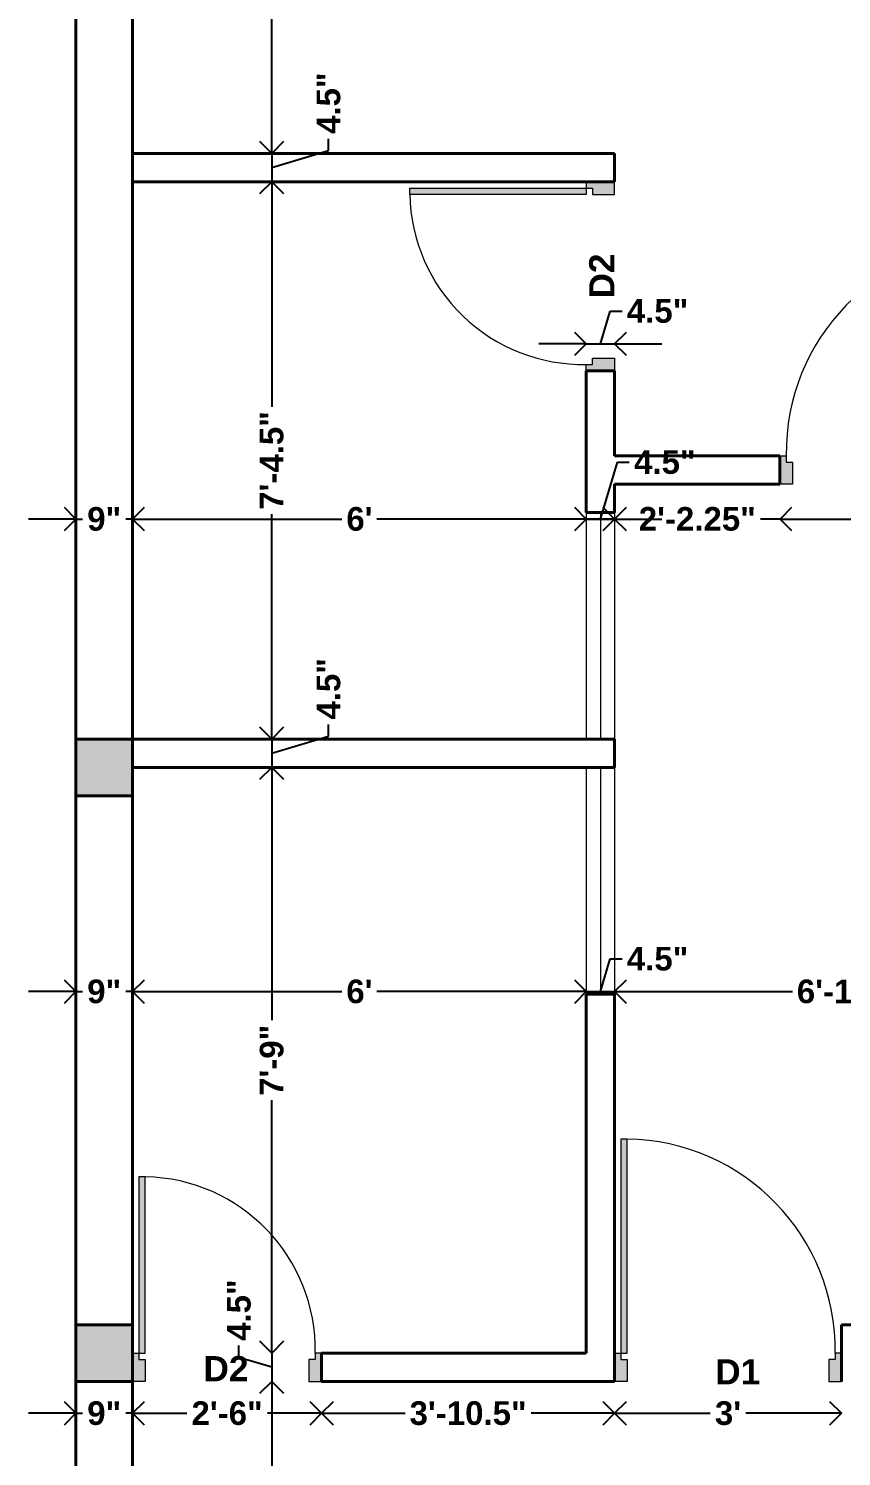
# Model space of a CAD drawing. Header units: inches. Extents: x 1457 to 6508, y 1058 to 4458.
# Drawn here: x 1925.4 to 2054.4, y 2809.4 to 3036.1 of the extents above; entities that cross this region are included whole.
import ezdxf

# ---------------------------------------------------------------- set-up
doc = ezdxf.new("R2010")
doc.units = ezdxf.units.IN
for name, color, linetype, lineweight in [('1.COLUMN', 1, 'Continuous', 40), ('DOOR', 3, 'Continuous', 18), ('WALL', 2, 'Continuous', 40), ('WALL DIMENSION', 6, 'Continuous', 13), ('WINDOW', 4, 'Continuous', 18)]:
    doc.layers.add(name, color=color, linetype=linetype, lineweight=lineweight)
doc.styles.get("Standard").update_dxf_attribs({"font": 'arialbd.ttf'})
doc.dimstyles.new('WALL DIMENSION', dxfattribs={"dimscale": 1.5, "dimtxt": 2.5, "dimasz": 2.5, "dimexe": 1.25, "dimexo": 0.625, "dimtad": 0, "dimlunit": 3, "dimtxsty": 'Standard', "dimblk": 'OPEN90', "dimcen": 2.5, "dimse1": 1, "dimse2": 1, "dimclrd": 1, "dimclrt": 3, "dimadec": 0, "dimazin": 0, "dimtfac": 1, "dimtmove": 0, "dimatfit": 3, "dimfxl": 0, "dimarcsym": 0})

# ---------------------------------------------------------------- blocks, each defined once
blk = doc.blocks.new('_Open90')
at = {"color": 0, "linetype": 'ByBlock', "lineweight": -2}
for p, q in [((0, 0), (-1, 0)), ((-0.5, 0.5), (0, 0)), ((0, 0), (-0.5, -0.5))]:
    blk.add_line(p, q, dxfattribs=at)
blk = doc.blocks.new('*D104')
at = {"layer": 'Defpoints', "color": 0}
for p in [(2018.36, 2986.03), (2013.86, 2981.76), (2018.36, 2981.76)]:
    blk.add_point(p, dxfattribs=at)
at = {"layer": 'WALL DIMENSION', "color": 1, "lineweight": -2}
for p, q in [((2016.11, 2986.03), (2017.67, 2991.23)), ((2017.67, 2991.23), (2019.54, 2991.23)), ((2010.11, 2986.03), (2006.36, 2986.03)), ((2013.86, 2986.03), (2018.36, 2986.03)), ((2013.86, 2986.03), (2018.36, 2986.03)), ((2022.11, 2986.03), (2025.86, 2986.03))]:
    blk.add_line(p, q, dxfattribs=at)
at = {"layer": 'WALL DIMENSION', "color": 1, "lineweight": -2, "xscale": 3.75, "yscale": 3.75, "zscale": 3.75}
blk.add_blockref('_Open90', (2013.86, 2986.03), dxfattribs=at)
at = {"layer": 'WALL DIMENSION', "color": 1, "lineweight": -2, "xscale": 3.75, "yscale": 3.75, "zscale": 3.75, "rotation": 180}
blk.add_blockref('_Open90', (2018.36, 2986.03), dxfattribs=at)
at = {"layer": 'WALL DIMENSION', "color": 3, "insert": (2025.18, 2991.23), "char_height": 3.75, "attachment_point": 5}
blk.add_mtext('4.5"', dxfattribs=at)
blk = doc.blocks.new('*D9')
at = {"layer": 'Defpoints', "color": 0}
for p in [(1932.86, 2958.21), (1941.86, 2958.21), (1941.86, 2958.21)]:
    blk.add_point(p, dxfattribs=at)
at = {"layer": 'WALL DIMENSION', "color": 1, "lineweight": -2}
for p, q in [((1929.11, 2958.21), (1925.36, 2958.21)), ((1932.86, 2958.21), (1933.93, 2958.21)), ((1941.86, 2958.21), (1940.78, 2958.21)), ((1945.61, 2958.21), (1949.36, 2958.21))]:
    blk.add_line(p, q, dxfattribs=at)
at = {"layer": 'WALL DIMENSION', "color": 1, "lineweight": -2, "xscale": 3.75, "yscale": 3.75, "zscale": 3.75}
blk.add_blockref('_Open90', (1932.86, 2958.21), dxfattribs=at)
at = {"layer": 'WALL DIMENSION', "color": 1, "lineweight": -2, "xscale": 3.75, "yscale": 3.75, "zscale": 3.75, "rotation": 180}
blk.add_blockref('_Open90', (1941.86, 2958.21), dxfattribs=at)
at = {"layer": 'WALL DIMENSION', "color": 3, "insert": (1937.36, 2958.21), "char_height": 3.75, "attachment_point": 5}
blk.add_mtext('9"', dxfattribs=at)
blk = doc.blocks.new('*D10')
at = {"layer": 'Defpoints', "color": 0}
for p in [(1941.86, 2958.21), (2013.86, 2958.21), (2013.86, 2958.21)]:
    blk.add_point(p, dxfattribs=at)
at = {"layer": 'WALL DIMENSION', "color": 1, "lineweight": -2}
for p, q in [((1945.61, 2958.21), (1975.06, 2958.21)), ((2010.11, 2958.21), (1980.65, 2958.21))]:
    blk.add_line(p, q, dxfattribs=at)
at = {"layer": 'WALL DIMENSION', "color": 1, "lineweight": -2, "xscale": 3.75, "yscale": 3.75, "zscale": 3.75, "rotation": 180}
blk.add_blockref('_Open90', (1941.86, 2958.21), dxfattribs=at)
at = {"layer": 'WALL DIMENSION', "color": 1, "lineweight": -2, "xscale": 3.75, "yscale": 3.75, "zscale": 3.75}
blk.add_blockref('_Open90', (2013.86, 2958.21), dxfattribs=at)
at = {"layer": 'WALL DIMENSION', "color": 3, "insert": (1977.86, 2958.21), "char_height": 3.75, "attachment_point": 5}
blk.add_mtext("6'", dxfattribs=at)
blk = doc.blocks.new('*D11')
at = {"layer": 'Defpoints', "color": 0}
for p in [(2013.86, 2958.21), (2018.36, 2958.21), (2018.36, 2957.23)]:
    blk.add_point(p, dxfattribs=at)
at = {"layer": 'WALL DIMENSION', "color": 1, "lineweight": -2}
for p, q in [((2016.11, 2958.21), (2018.81, 2967.23)), ((2018.81, 2967.23), (2020.69, 2967.23)), ((2010.11, 2958.21), (2006.36, 2958.21)), ((2013.86, 2958.21), (2018.36, 2958.21)), ((2013.86, 2958.21), (2018.36, 2958.21)), ((2022.11, 2958.21), (2025.86, 2958.21))]:
    blk.add_line(p, q, dxfattribs=at)
at = {"layer": 'WALL DIMENSION', "color": 1, "lineweight": -2, "xscale": 3.75, "yscale": 3.75, "zscale": 3.75}
blk.add_blockref('_Open90', (2013.86, 2958.21), dxfattribs=at)
at = {"layer": 'WALL DIMENSION', "color": 1, "lineweight": -2, "xscale": 3.75, "yscale": 3.75, "zscale": 3.75, "rotation": 180}
blk.add_blockref('_Open90', (2018.36, 2958.21), dxfattribs=at)
at = {"layer": 'WALL DIMENSION', "color": 3, "insert": (2026.33, 2967.23), "char_height": 3.75, "attachment_point": 5}
blk.add_mtext('4.5"', dxfattribs=at)
blk = doc.blocks.new('*D12')
at = {"layer": 'Defpoints', "color": 0}
for p in [(2018.36, 2957.23), (2044.61, 2958.21), (2044.61, 2957.23)]:
    blk.add_point(p, dxfattribs=at)
at = {"layer": 'WALL DIMENSION', "color": 1, "lineweight": -2}
for p, q in [((2014.61, 2958.21), (2010.86, 2958.21)), ((2018.36, 2958.21), (2021.45, 2958.21)), ((2044.61, 2958.21), (2041.52, 2958.21)), ((2048.36, 2958.21), (2052.11, 2958.21))]:
    blk.add_line(p, q, dxfattribs=at)
at = {"layer": 'WALL DIMENSION', "color": 1, "lineweight": -2, "xscale": 3.75, "yscale": 3.75, "zscale": 3.75}
blk.add_blockref('_Open90', (2018.36, 2958.21), dxfattribs=at)
at = {"layer": 'WALL DIMENSION', "color": 1, "lineweight": -2, "xscale": 3.75, "yscale": 3.75, "zscale": 3.75, "rotation": 180}
blk.add_blockref('_Open90', (2044.61, 2958.21), dxfattribs=at)
at = {"layer": 'WALL DIMENSION', "color": 3, "insert": (2031.48, 2958.21), "char_height": 3.75, "attachment_point": 5}
blk.add_mtext('2\'-2.25"', dxfattribs=at)
blk = doc.blocks.new('*D13')
at = {"layer": 'Defpoints', "color": 0}
for p in [(2044.61, 2957.23), (2080.61, 2958.21), (2080.61, 2958.21)]:
    blk.add_point(p, dxfattribs=at)
at = {"layer": 'WALL DIMENSION', "color": 1, "lineweight": -2}
for p, q in [((2048.36, 2958.21), (2059.8, 2958.21)), ((2076.86, 2958.21), (2065.41, 2958.21))]:
    blk.add_line(p, q, dxfattribs=at)
at = {"layer": 'WALL DIMENSION', "color": 1, "lineweight": -2, "xscale": 3.75, "yscale": 3.75, "zscale": 3.75, "rotation": 180}
blk.add_blockref('_Open90', (2044.61, 2958.21), dxfattribs=at)
at = {"layer": 'WALL DIMENSION', "color": 1, "lineweight": -2, "xscale": 3.75, "yscale": 3.75, "zscale": 3.75}
blk.add_blockref('_Open90', (2080.61, 2958.21), dxfattribs=at)
at = {"layer": 'WALL DIMENSION', "color": 3, "insert": (2062.61, 2958.21), "char_height": 3.75, "attachment_point": 5}
blk.add_mtext("3'", dxfattribs=at)
blk = doc.blocks.new('*D105')
at = {"layer": 'Defpoints', "color": 0}
for p in [(1941.86, 2883.18), (1932.86, 2879.11), (1941.86, 2879.11)]:
    blk.add_point(p, dxfattribs=at)
at = {"layer": 'WALL DIMENSION', "color": 1, "lineweight": -2}
for p, q in [((1929.11, 2883.18), (1925.36, 2883.18)), ((1932.86, 2883.18), (1933.93, 2883.18)), ((1941.86, 2883.18), (1940.78, 2883.18)), ((1945.61, 2883.18), (1949.36, 2883.18))]:
    blk.add_line(p, q, dxfattribs=at)
at = {"layer": 'WALL DIMENSION', "color": 1, "lineweight": -2, "xscale": 3.75, "yscale": 3.75, "zscale": 3.75}
blk.add_blockref('_Open90', (1932.86, 2883.18), dxfattribs=at)
at = {"layer": 'WALL DIMENSION', "color": 1, "lineweight": -2, "xscale": 3.75, "yscale": 3.75, "zscale": 3.75, "rotation": 180}
blk.add_blockref('_Open90', (1941.86, 2883.18), dxfattribs=at)
at = {"layer": 'WALL DIMENSION', "color": 3, "insert": (1937.36, 2883.18), "char_height": 3.75, "attachment_point": 5}
blk.add_mtext('9"', dxfattribs=at)
blk = doc.blocks.new('*D106')
at = {"layer": 'Defpoints', "color": 0}
for p in [(2013.86, 2883.18), (2013.86, 2882.76), (1941.86, 2879.11)]:
    blk.add_point(p, dxfattribs=at)
at = {"layer": 'WALL DIMENSION', "color": 1, "lineweight": -2}
for p, q in [((1945.61, 2883.18), (1975.06, 2883.18)), ((2010.11, 2883.18), (1980.65, 2883.18))]:
    blk.add_line(p, q, dxfattribs=at)
at = {"layer": 'WALL DIMENSION', "color": 1, "lineweight": -2, "xscale": 3.75, "yscale": 3.75, "zscale": 3.75, "rotation": 180}
blk.add_blockref('_Open90', (1941.86, 2883.18), dxfattribs=at)
at = {"layer": 'WALL DIMENSION', "color": 1, "lineweight": -2, "xscale": 3.75, "yscale": 3.75, "zscale": 3.75}
blk.add_blockref('_Open90', (2013.86, 2883.18), dxfattribs=at)
at = {"layer": 'WALL DIMENSION', "color": 3, "insert": (1977.86, 2883.18), "char_height": 3.75, "attachment_point": 5}
blk.add_mtext("6'", dxfattribs=at)
blk = doc.blocks.new('*D107')
at = {"layer": 'Defpoints', "color": 0}
for p in [(2013.86, 2882.76), (2018.36, 2883.18), (2018.36, 2882.76)]:
    blk.add_point(p, dxfattribs=at)
at = {"layer": 'WALL DIMENSION', "color": 1, "lineweight": -2}
for p, q in [((2016.11, 2883.18), (2017.67, 2888.37)), ((2017.67, 2888.37), (2019.54, 2888.37)), ((2010.11, 2883.18), (2006.36, 2883.18)), ((2013.86, 2883.18), (2018.36, 2883.18)), ((2013.86, 2883.18), (2018.36, 2883.18)), ((2022.11, 2883.18), (2025.86, 2883.18))]:
    blk.add_line(p, q, dxfattribs=at)
at = {"layer": 'WALL DIMENSION', "color": 1, "lineweight": -2, "xscale": 3.75, "yscale": 3.75, "zscale": 3.75}
blk.add_blockref('_Open90', (2013.86, 2883.18), dxfattribs=at)
at = {"layer": 'WALL DIMENSION', "color": 1, "lineweight": -2, "xscale": 3.75, "yscale": 3.75, "zscale": 3.75, "rotation": 180}
blk.add_blockref('_Open90', (2018.36, 2883.18), dxfattribs=at)
at = {"layer": 'WALL DIMENSION', "color": 3, "insert": (2025.18, 2888.37), "char_height": 3.75, "attachment_point": 5}
blk.add_mtext('4.5"', dxfattribs=at)
blk = doc.blocks.new('*D108')
at = {"layer": 'Defpoints', "color": 0}
for p in [(2018.36, 2882.76), (2091.86, 2883.18), (2091.86, 2883.18)]:
    blk.add_point(p, dxfattribs=at)
at = {"layer": 'WALL DIMENSION', "color": 1, "lineweight": -2}
for p, q in [((2022.11, 2883.18), (2046.58, 2883.18)), ((2088.11, 2883.18), (2063.64, 2883.18))]:
    blk.add_line(p, q, dxfattribs=at)
at = {"layer": 'WALL DIMENSION', "color": 1, "lineweight": -2, "xscale": 3.75, "yscale": 3.75, "zscale": 3.75, "rotation": 180}
blk.add_blockref('_Open90', (2018.36, 2883.18), dxfattribs=at)
at = {"layer": 'WALL DIMENSION', "color": 1, "lineweight": -2, "xscale": 3.75, "yscale": 3.75, "zscale": 3.75}
blk.add_blockref('_Open90', (2091.86, 2883.18), dxfattribs=at)
at = {"layer": 'WALL DIMENSION', "color": 3, "insert": (2055.11, 2883.18), "char_height": 3.75, "attachment_point": 5}
blk.add_mtext('6\'-1.5"', dxfattribs=at)
blk = doc.blocks.new('*D75')
at = {"layer": 'Defpoints', "color": 0}
for p in [(1932.86, 2816.37), (1941.86, 2816.37), (1941.86, 2816.21)]:
    blk.add_point(p, dxfattribs=at)
at = {"layer": 'WALL DIMENSION', "color": 1, "lineweight": -2}
for p, q in [((1929.11, 2816.21), (1925.36, 2816.21)), ((1932.86, 2816.21), (1933.93, 2816.21)), ((1941.86, 2816.21), (1940.78, 2816.21)), ((1945.61, 2816.21), (1949.36, 2816.21))]:
    blk.add_line(p, q, dxfattribs=at)
at = {"layer": 'WALL DIMENSION', "color": 1, "lineweight": -2, "xscale": 3.75, "yscale": 3.75, "zscale": 3.75}
blk.add_blockref('_Open90', (1932.86, 2816.21), dxfattribs=at)
at = {"layer": 'WALL DIMENSION', "color": 1, "lineweight": -2, "xscale": 3.75, "yscale": 3.75, "zscale": 3.75, "rotation": 180}
blk.add_blockref('_Open90', (1941.86, 2816.21), dxfattribs=at)
at = {"layer": 'WALL DIMENSION', "color": 3, "insert": (1937.36, 2816.21), "char_height": 3.75, "attachment_point": 5}
blk.add_mtext('9"', dxfattribs=at)
blk = doc.blocks.new('*D54')
at = {"layer": 'Defpoints', "color": 0}
for p in [(1971.86, 2821.26), (1941.86, 2816.37), (1971.86, 2816.21)]:
    blk.add_point(p, dxfattribs=at)
at = {"layer": 'WALL DIMENSION', "color": 1, "lineweight": -2}
for p, q in [((1945.61, 2816.21), (1950.46, 2816.21)), ((1968.11, 2816.21), (1963.25, 2816.21))]:
    blk.add_line(p, q, dxfattribs=at)
at = {"layer": 'WALL DIMENSION', "color": 1, "lineweight": -2, "xscale": 3.75, "yscale": 3.75, "zscale": 3.75, "rotation": 180}
blk.add_blockref('_Open90', (1941.86, 2816.21), dxfattribs=at)
at = {"layer": 'WALL DIMENSION', "color": 1, "lineweight": -2, "xscale": 3.75, "yscale": 3.75, "zscale": 3.75}
blk.add_blockref('_Open90', (1971.86, 2816.21), dxfattribs=at)
at = {"layer": 'WALL DIMENSION', "color": 3, "insert": (1956.86, 2816.21), "char_height": 3.75, "attachment_point": 5}
blk.add_mtext('2\'-6"', dxfattribs=at)
blk = doc.blocks.new('*D55')
at = {"layer": 'Defpoints', "color": 0}
for p in [(1971.86, 2821.26), (2018.36, 2821.26), (2018.36, 2816.21)]:
    blk.add_point(p, dxfattribs=at)
at = {"layer": 'WALL DIMENSION', "color": 1, "lineweight": -2}
for p, q in [((1975.61, 2816.21), (1985.11, 2816.21)), ((2014.61, 2816.21), (2005.11, 2816.21))]:
    blk.add_line(p, q, dxfattribs=at)
at = {"layer": 'WALL DIMENSION', "color": 1, "lineweight": -2, "xscale": 3.75, "yscale": 3.75, "zscale": 3.75, "rotation": 180}
blk.add_blockref('_Open90', (1971.86, 2816.21), dxfattribs=at)
at = {"layer": 'WALL DIMENSION', "color": 1, "lineweight": -2, "xscale": 3.75, "yscale": 3.75, "zscale": 3.75}
blk.add_blockref('_Open90', (2018.36, 2816.21), dxfattribs=at)
at = {"layer": 'WALL DIMENSION', "color": 3, "insert": (1995.11, 2816.21), "char_height": 3.75, "attachment_point": 5}
blk.add_mtext('3\'-10.5"', dxfattribs=at)
blk = doc.blocks.new('*D56')
at = {"layer": 'Defpoints', "color": 0}
for p in [(2018.36, 2821.26), (2054.36, 2821.26), (2054.36, 2816.21)]:
    blk.add_point(p, dxfattribs=at)
at = {"layer": 'WALL DIMENSION', "color": 1, "lineweight": -2}
for p, q in [((2022.11, 2816.21), (2033.55, 2816.21)), ((2050.61, 2816.21), (2039.16, 2816.21))]:
    blk.add_line(p, q, dxfattribs=at)
at = {"layer": 'WALL DIMENSION', "color": 1, "lineweight": -2, "xscale": 3.75, "yscale": 3.75, "zscale": 3.75, "rotation": 180}
blk.add_blockref('_Open90', (2018.36, 2816.21), dxfattribs=at)
at = {"layer": 'WALL DIMENSION', "color": 1, "lineweight": -2, "xscale": 3.75, "yscale": 3.75, "zscale": 3.75}
blk.add_blockref('_Open90', (2054.36, 2816.21), dxfattribs=at)
at = {"layer": 'WALL DIMENSION', "color": 3, "insert": (2036.36, 2816.21), "char_height": 3.75, "attachment_point": 5}
blk.add_mtext("3'", dxfattribs=at)
blk = doc.blocks.new('*D30')
at = {"layer": 'Defpoints', "color": 0}
for p in [(1963.95, 3148.26), (1963.95, 3016.26), (1963.95, 3016.26)]:
    blk.add_point(p, dxfattribs=at)
at = {"layer": 'WALL DIMENSION', "color": 1, "lineweight": -2}
for p, q in [((1963.95, 3144.51), (1963.95, 3086.42)), ((1963.95, 3020.01), (1963.95, 3078.11))]:
    blk.add_line(p, q, dxfattribs=at)
at = {"layer": 'WALL DIMENSION', "color": 1, "lineweight": -2, "xscale": 3.75, "yscale": 3.75, "zscale": 3.75}
for p, rotation in [((1963.95, 3148.26), 90), ((1963.95, 3016.26), 270)]:
    blk.add_blockref('_Open90', p, dxfattribs=dict(at, rotation=rotation))
at = {"layer": 'WALL DIMENSION', "color": 3, "insert": (1963.95, 3082.26), "char_height": 3.75, "attachment_point": 5, "rotation": 90}
blk.add_mtext("11'", dxfattribs=at)
blk = doc.blocks.new('*D31')
at = {"layer": 'Defpoints', "color": 0}
for p in [(1963.95, 3016.26), (1963.95, 3011.76), (1963.95, 3011.76)]:
    blk.add_point(p, dxfattribs=at)
at = {"layer": 'WALL DIMENSION', "color": 1, "lineweight": -2}
for p, q in [((1963.95, 3020.01), (1963.95, 3023.76)), ((1972.97, 3016.72), (1972.97, 3018.6)), ((1963.95, 3014.01), (1972.97, 3016.72)), ((1963.95, 3016.26), (1963.95, 3011.76)), ((1963.95, 3016.26), (1963.95, 3011.76)), ((1963.95, 3008.01), (1963.95, 3004.26))]:
    blk.add_line(p, q, dxfattribs=at)
at = {"layer": 'WALL DIMENSION', "color": 1, "lineweight": -2, "xscale": 3.75, "yscale": 3.75, "zscale": 3.75}
for p, rotation in [((1963.95, 3016.26), 270), ((1963.95, 3011.76), 90)]:
    blk.add_blockref('_Open90', p, dxfattribs=dict(at, rotation=rotation))
at = {"layer": 'WALL DIMENSION', "color": 3, "insert": (1972.97, 3024.24), "char_height": 3.75, "attachment_point": 5, "rotation": 90}
blk.add_mtext('4.5"', dxfattribs=at)
blk = doc.blocks.new('*D32')
at = {"layer": 'Defpoints', "color": 0}
for p in [(1963.95, 3011.76), (1963.95, 2923.26), (1963.95, 2923.26)]:
    blk.add_point(p, dxfattribs=at)
at = {"layer": 'WALL DIMENSION', "color": 1, "lineweight": -2}
for p, q in [((1963.95, 3008.01), (1963.95, 2976.04)), ((1963.95, 2927.01), (1963.95, 2958.98))]:
    blk.add_line(p, q, dxfattribs=at)
at = {"layer": 'WALL DIMENSION', "color": 1, "lineweight": -2, "xscale": 3.75, "yscale": 3.75, "zscale": 3.75}
for p, rotation in [((1963.95, 3011.76), 90), ((1963.95, 2923.26), 270)]:
    blk.add_blockref('_Open90', p, dxfattribs=dict(at, rotation=rotation))
at = {"layer": 'WALL DIMENSION', "color": 3, "insert": (1963.95, 2967.51), "char_height": 3.75, "attachment_point": 5, "rotation": 90}
blk.add_mtext('7\'-4.5"', dxfattribs=at)
blk = doc.blocks.new('*D151')
at = {"layer": 'Defpoints', "color": 0}
for p in [(1963.95, 2923.26), (1963.95, 2918.76), (1963.95, 2918.76)]:
    blk.add_point(p, dxfattribs=at)
at = {"layer": 'WALL DIMENSION', "color": 1, "lineweight": -2}
for p, q in [((1963.95, 2927.01), (1963.95, 2930.76)), ((1972.97, 2923.72), (1972.97, 2925.6)), ((1963.95, 2921.01), (1972.97, 2923.72)), ((1963.95, 2923.26), (1963.95, 2918.76)), ((1963.95, 2923.26), (1963.95, 2918.76)), ((1963.95, 2915.01), (1963.95, 2911.26))]:
    blk.add_line(p, q, dxfattribs=at)
at = {"layer": 'WALL DIMENSION', "color": 1, "lineweight": -2, "xscale": 3.75, "yscale": 3.75, "zscale": 3.75}
for p, rotation in [((1963.95, 2923.26), 270), ((1963.95, 2918.76), 90)]:
    blk.add_blockref('_Open90', p, dxfattribs=dict(at, rotation=rotation))
at = {"layer": 'WALL DIMENSION', "color": 3, "insert": (1972.97, 2931.24), "char_height": 3.75, "attachment_point": 5, "rotation": 90}
blk.add_mtext('4.5"', dxfattribs=at)
blk = doc.blocks.new('*D152')
at = {"layer": 'Defpoints', "color": 0}
for p in [(1963.95, 2918.76), (1963.95, 2825.76), (1976.54, 2825.76)]:
    blk.add_point(p, dxfattribs=at)
at = {"layer": 'WALL DIMENSION', "color": 1, "lineweight": -2}
for p, q in [((1963.95, 2915.01), (1963.95, 2878.61)), ((1963.95, 2829.51), (1963.95, 2865.92))]:
    blk.add_line(p, q, dxfattribs=at)
at = {"layer": 'WALL DIMENSION', "color": 1, "lineweight": -2, "xscale": 3.75, "yscale": 3.75, "zscale": 3.75}
for p, rotation in [((1963.95, 2918.76), 90), ((1963.95, 2825.76), 270)]:
    blk.add_blockref('_Open90', p, dxfattribs=dict(at, rotation=rotation))
at = {"layer": 'WALL DIMENSION', "color": 3, "insert": (1963.95, 2872.26), "char_height": 3.75, "attachment_point": 5, "rotation": 90}
blk.add_mtext('7\'-9"', dxfattribs=at)
blk = doc.blocks.new('*D153')
at = {"layer": 'Defpoints', "color": 0}
for p in [(1976.54, 2825.76), (1963.95, 2821.26), (1976.39, 2821.26)]:
    blk.add_point(p, dxfattribs=at)
at = {"layer": 'WALL DIMENSION', "color": 1, "lineweight": -2}
for p, q in [((1963.95, 2829.51), (1963.95, 2833.26)), ((1958.75, 2825.07), (1958.75, 2826.95)), ((1963.95, 2825.76), (1963.95, 2821.26)), ((1963.95, 2825.76), (1963.95, 2821.26)), ((1963.95, 2823.51), (1958.75, 2825.07)), ((1963.95, 2817.51), (1963.95, 2813.76))]:
    blk.add_line(p, q, dxfattribs=at)
at = {"layer": 'WALL DIMENSION', "color": 1, "lineweight": -2, "xscale": 3.75, "yscale": 3.75, "zscale": 3.75}
for p, rotation in [((1963.95, 2825.76), 270), ((1963.95, 2821.26), 90)]:
    blk.add_blockref('_Open90', p, dxfattribs=dict(at, rotation=rotation))
at = {"layer": 'WALL DIMENSION', "color": 3, "insert": (1958.75, 2832.59), "char_height": 3.75, "attachment_point": 5, "rotation": 90}
blk.add_mtext('4.5"', dxfattribs=at)
blk = doc.blocks.new('*D154')
at = {"layer": 'Defpoints', "color": 0}
for p in [(1976.39, 2821.26), (1963.95, 2641.26), (1971.86, 2641.26)]:
    blk.add_point(p, dxfattribs=at)
at = {"layer": 'WALL DIMENSION', "color": 1, "lineweight": -2}
for p, q in [((1963.95, 2817.51), (1963.95, 2735.42)), ((1963.95, 2645.01), (1963.95, 2727.11))]:
    blk.add_line(p, q, dxfattribs=at)
at = {"layer": 'WALL DIMENSION', "color": 1, "lineweight": -2, "xscale": 3.75, "yscale": 3.75, "zscale": 3.75}
for p, rotation in [((1963.95, 2821.26), 90), ((1963.95, 2641.26), 270)]:
    blk.add_blockref('_Open90', p, dxfattribs=dict(at, rotation=rotation))
at = {"layer": 'WALL DIMENSION', "color": 3, "insert": (1963.95, 2731.26), "char_height": 3.75, "attachment_point": 5, "rotation": 90}
blk.add_mtext("15'", dxfattribs=at)

msp = doc.modelspace()

# ---------------------------------------------------------------- hatches: boundary and pattern name
at = {"layer": '1.COLUMN'}
h = msp.add_hatch(color=256, dxfattribs=at)
h.dxf.hatch_style = 1
h.paths.add_polyline_path([(1941.8566, 2923.2629), (1932.8566, 2923.2629), (1932.8566, 2914.2629), (1941.8566, 2914.2629)])
h = msp.add_hatch(color=256, dxfattribs=at)
h.dxf.hatch_style = 1
h.paths.add_polyline_path([(1941.8566, 2830.2629), (1932.8566, 2830.2629), (1932.8566, 2821.2629), (1941.8566, 2821.2629)])
at = {"layer": 'DOOR'}
h = msp.add_hatch(color=256, dxfattribs=at)
h.dxf.hatch_style = 1
h.paths.add_polyline_path([(1985.8566, 3009.7629), (1985.8566, 3010.7629), (2013.8566, 3010.7629), (2013.8566, 3009.7629)])
h.paths.add_polyline_path([(2014.8566, 3009.7629), (2014.8566, 3010.7629), (2013.8566, 3010.7629), (2013.8566, 3011.7629), (2018.3566, 3011.7629), (2018.3566, 3009.7629)])
h.paths.add_polyline_path([(2013.8566, 2981.7629), (2013.8566, 2982.7629), (2014.8566, 2982.7629), (2014.8566, 2983.7629), (2018.3566, 2983.7629), (2018.3566, 2981.7629)])
h = msp.add_hatch(color=256, dxfattribs=at)
h.dxf.hatch_style = 1
h.paths.add_polyline_path([(2078.6066, 3002.2629), (2079.6066, 3002.2629), (2079.6066, 2968.2629), (2078.6066, 2968.2629)])
h.paths.add_polyline_path([(2078.6066, 2967.2629), (2079.6066, 2967.2629), (2079.6066, 2968.2629), (2080.6066, 2968.2629), (2080.6066, 2963.7629), (2078.6066, 2963.7629)])
h.paths.add_polyline_path([(2044.6066, 2968.2629), (2045.6066, 2968.2629), (2045.6066, 2967.2629), (2046.6066, 2967.2629), (2046.6066, 2963.7629), (2044.6066, 2963.7629)])
h = msp.add_hatch(color=256, dxfattribs=at)
h.dxf.hatch_style = 1
h.paths.add_polyline_path([(2020.3566, 2859.7629), (2019.3566, 2859.7629), (2019.3566, 2825.7629), (2020.3566, 2825.7629)])
h.paths.add_polyline_path([(2020.3566, 2824.7629), (2019.3566, 2824.7629), (2019.3566, 2825.7629), (2018.3566, 2825.7629), (2018.3566, 2821.2629), (2020.3566, 2821.2629)])
h.paths.add_polyline_path([(2054.3566, 2825.7629), (2053.3566, 2825.7629), (2053.3566, 2824.7629), (2052.3566, 2824.7629), (2052.3566, 2821.2629), (2054.3566, 2821.2629)])
h = msp.add_hatch(color=256, dxfattribs=at)
h.dxf.hatch_style = 1
h.paths.add_polyline_path([(1943.8566, 2853.7629), (1942.8566, 2853.7629), (1942.8566, 2825.7629), (1943.8566, 2825.7629)])
h.paths.add_polyline_path([(1943.8566, 2824.7629), (1942.8566, 2824.7629), (1942.8566, 2825.7629), (1941.8566, 2825.7629), (1941.8566, 2821.2629), (1943.8566, 2821.2629)])
h.paths.add_polyline_path([(1971.8566, 2825.7629), (1970.8566, 2825.7629), (1970.8566, 2824.7629), (1969.8566, 2824.7629), (1969.8566, 2821.2629), (1971.8566, 2821.2629)])

# ---------------------------------------------------------------- linework, layer by layer
at = {"layer": '1.COLUMN'}
for points in [[(1932.8566, 2914.2629), (1941.8566, 2914.2629), (1941.8566, 2923.2629), (1932.8566, 2923.2629)], [(1932.8566, 2821.2629), (1941.8566, 2821.2629), (1941.8566, 2830.2629), (1932.8566, 2830.2629)]]:
    msp.add_lwpolyline(points, close=True, dxfattribs=at)
at = {"layer": 'DOOR'}
for p, q in [((2018.3566, 3011.7629), (2013.8566, 3011.7629)), ((2013.8566, 3011.7629), (2013.8566, 3010.7629)), ((2018.3566, 3009.7629), (2018.3566, 3011.7629)), ((2013.8566, 3010.7629), (2014.8566, 3010.7629)), ((2014.8566, 3010.7629), (2014.8566, 3009.7629)), ((2014.8566, 3009.7629), (2018.3566, 3009.7629)), ((2013.8566, 2981.7629), (2013.8566, 2982.7629)), ((2013.8566, 2982.7629), (2014.8566, 2982.7629)), ((2018.3566, 2981.7629), (2013.8566, 2981.7629)), ((2014.8566, 2982.7629), (2014.8566, 2983.7629)), ((2014.8566, 2983.7629), (2018.3566, 2983.7629)), ((2018.3566, 2983.7629), (2018.3566, 2981.7629)), ((2044.6066, 2963.7629), (2044.6066, 2968.2629)), ((2044.6066, 2968.2629), (2045.6066, 2968.2629)), ((2045.6066, 2968.2629), (2045.6066, 2967.2629)), ((2045.6066, 2967.2629), (2046.6066, 2967.2629)), ((2046.6066, 2967.2629), (2046.6066, 2963.7629)), ((2046.6066, 2963.7629), (2044.6066, 2963.7629)), ((1941.8566, 2821.2629), (1941.8566, 2825.7629)), ((1941.8566, 2825.7629), (1942.8566, 2825.7629)), ((1942.8566, 2825.7629), (1942.8566, 2824.7629)), ((1971.8566, 2825.7629), (1970.8566, 2825.7629)), ((1970.8566, 2825.7629), (1970.8566, 2824.7629)), ((1971.8566, 2821.2629), (1971.8566, 2825.7629)), ((2018.3566, 2821.2629), (2018.3566, 2825.7629)), ((2018.3566, 2825.7629), (2019.3566, 2825.7629)), ((2019.3566, 2825.7629), (2019.3566, 2824.7629)), ((2054.3566, 2825.7629), (2053.3566, 2825.7629)), ((2053.3566, 2825.7629), (2053.3566, 2824.7629)), ((2054.3566, 2821.2629), (2054.3566, 2825.7629)), ((1942.8566, 2824.7629), (1943.8566, 2824.7629)), ((1943.8566, 2824.7629), (1943.8566, 2821.2629)), ((1970.8566, 2824.7629), (1969.8566, 2824.7629)), ((1969.8566, 2824.7629), (1969.8566, 2821.2629)), ((2019.3566, 2824.7629), (2020.3566, 2824.7629)), ((2020.3566, 2824.7629), (2020.3566, 2821.2629)), ((2053.3566, 2824.7629), (2052.3566, 2824.7629)), ((2052.3566, 2824.7629), (2052.3566, 2821.2629)), ((1943.8566, 2821.2629), (1941.8566, 2821.2629)), ((1969.8566, 2821.2629), (1971.8566, 2821.2629)), ((2020.3566, 2821.2629), (2018.3566, 2821.2629)), ((2052.3566, 2821.2629), (2054.3566, 2821.2629))]:
    msp.add_line(p, q, dxfattribs=at)
for points in [[(2013.8566, 3010.7629), (2013.8566, 3009.7629), (1985.8566, 3009.7629), (1985.8566, 3010.7629)], [(2019.3566, 2825.7629), (2020.3566, 2825.7629), (2020.3566, 2859.7629), (2019.3566, 2859.7629)], [(1942.8566, 2825.7629), (1943.8566, 2825.7629), (1943.8566, 2853.7629), (1942.8566, 2853.7629)]]:
    msp.add_lwpolyline(points, close=True, dxfattribs=at)
for centre, radius, start, end in [((2013.3566, 3010.2629), 27.5045, 181.041627, 271.041627), ((2079.1066, 2968.7629), 33.5037, 90.855097, 180.855097), ((2019.8566, 2826.2629), 33.5037, 359.144903, 89.144903), ((1943.3566, 2826.2629), 27.5045, 358.958373, 88.958373)]:
    msp.add_arc(centre, radius, start, end, dxfattribs=at)
at = {"layer": 'WALL'}
for p, q in [((1932.8566, 3157.2629), (1932.8566, 2632.2629)), ((1941.8566, 3148.2629), (1941.8566, 2923.2629)), ((2018.3566, 3016.2629), (1941.8566, 3016.2629)), ((2018.3566, 3011.7629), (2018.3566, 3016.2629)), ((2013.8566, 3011.7629), (1941.8566, 3011.7629)), ((2013.8566, 3011.7629), (2018.3566, 3011.7629)), ((2013.8566, 2959.2629), (2013.8566, 2981.7629)), ((2013.8566, 2981.7629), (2018.3566, 2981.7629)), ((2018.3566, 2968.2629), (2018.3566, 2981.7629)), ((2044.6066, 2968.2629), (2018.3566, 2968.2629)), ((2044.6066, 2968.2629), (2044.6066, 2963.7629)), ((2018.3566, 2959.2629), (2018.3566, 2963.7629)), ((2044.6066, 2963.7629), (2018.3566, 2963.7629)), ((2013.8566, 2959.2629), (2018.3566, 2959.2629)), ((2013.8566, 2923.2629), (1941.8566, 2923.2629)), ((2013.8566, 2923.2629), (2018.3566, 2923.2629)), ((2018.3566, 2918.7629), (2018.3566, 2923.2629)), ((2013.8566, 2918.7629), (1941.8566, 2918.7629)), ((1941.8566, 2918.7629), (1941.8566, 2825.7629)), ((2013.8566, 2918.7629), (2018.3566, 2918.7629)), ((2013.8566, 2882.7629), (2013.8566, 2825.7629)), ((2013.8566, 2882.7629), (2018.3566, 2882.7629)), ((2018.3566, 2882.7629), (2018.3566, 2821.2629)), ((2223.8566, 2830.2629), (2054.3566, 2830.2629)), ((2054.3566, 2830.2629), (2054.3566, 2821.2629)), ((1941.8566, 2825.7629), (1941.8566, 2821.2629)), ((2013.8566, 2825.7629), (1971.8566, 2825.7629)), ((1971.8566, 2825.7629), (1971.8566, 2821.2629)), ((1941.8566, 2821.2629), (1941.8566, 2641.2629)), ((2018.3566, 2821.2629), (1971.8566, 2821.2629))]:
    msp.add_line(p, q, dxfattribs=at)
at = {"layer": 'WINDOW'}
for p, q in [((2013.8566, 2959.2629), (2013.8566, 2923.2629)), ((2016.1066, 2959.2629), (2016.1066, 2923.2629)), ((2018.3566, 2959.2629), (2018.3566, 2923.2629)), ((2013.8566, 2918.7629), (2013.8566, 2882.7629)), ((2016.1066, 2918.7629), (2016.1066, 2882.7629)), ((2018.3566, 2918.7629), (2018.3566, 2882.7629))]:
    msp.add_line(p, q, dxfattribs=at)

# ---------------------------------------------------------------- texts
at = {"layer": 'DOOR'}
msp.add_text('D2', height=4, rotation=90, dxfattribs=at).set_placement((2018.3269, 2993.2264))
for s, p in [('D2', (1953.1134, 2821.2927)), ('D1', (2034.329, 2820.7962))]:
    msp.add_text(s, height=4, dxfattribs=at).set_placement(p)

# ---------------------------------------------------------------- dimensions: what is measured, and where the dimension line sits
at = {"layer": 'WALL DIMENSION'}
for base, p1, p2, picture, middle in [((1963.9494, 3016.2629), (1963.9494, 3148.2629), (1963.9494, 3016.2629), '*D30', (1963.9494, 3082.2629)), ((1963.9494, 3011.7629), (1963.9494, 3016.2629), (1963.9494, 3011.7629), '*D31', (1972.9746, 3019.5329)), ((1963.9494, 2923.2629), (1963.9494, 3011.7629), (1963.9494, 2923.2629), '*D32', (1963.9494, 2967.5129)), ((1963.9494, 2918.7629), (1963.9494, 2923.2629), (1963.9494, 2918.7629), '*D151', (1972.9746, 2926.5329)), ((1963.9494, 2825.7629), (1963.9494, 2918.7629), (1976.5412, 2825.7629), '*D152', (1963.9494, 2872.2629)), ((1963.9494, 2821.2629), (1976.5412, 2825.7629), (1976.3859, 2821.2629), '*D153', (1958.7535, 2827.8841)), ((1963.9494, 2641.2629), (1976.3859, 2821.2629), (1971.8566, 2641.2629), '*D154', (1963.9494, 2731.2629))]:
    dim = msp.add_linear_dim(base=base, p1=p1, p2=p2, angle=90, dimstyle='WALL DIMENSION', override={"dimtmove": 1}, dxfattribs=at)
    dim.commit()
    dim.dimension.update_dxf_attribs({"geometry": picture, "text_midpoint": middle})
for base, p1, p2, picture, middle in [((2018.3566, 2986.0334), (2013.8566, 2981.7629), (2018.3566, 2981.7629), '*D104', (2020.4779, 2991.2293)), ((2018.3566, 2958.2086), (2013.8566, 2958.2086), (2018.3566, 2957.2287), '*D11', (2021.6267, 2967.2338)), ((2013.8566, 2958.2086), (1941.8566, 2958.2086), (2013.8566, 2958.2086), '*D10', (1977.8566, 2958.2086)), ((2044.6066, 2958.2086), (2018.3566, 2957.2287), (2044.6066, 2957.2287), '*D12', (2031.4816, 2958.2086)), ((2080.6066, 2958.2086), (2044.6066, 2957.2287), (2080.6066, 2958.2086), '*D13', (2062.6066, 2958.2086)), ((2018.3566, 2883.1767), (2013.8566, 2882.7629), (2018.3566, 2882.7629), '*D107', (2020.4779, 2888.3726)), ((2013.8566, 2883.1767), (1941.8566, 2879.1089), (2013.8566, 2882.7629), '*D106', (1977.8566, 2883.1767)), ((2091.8566, 2883.1767), (2018.3566, 2882.7629), (2091.8566, 2883.1767), '*D108', (2055.1066, 2883.1767)), ((1971.8566, 2816.21), (1941.8566, 2816.369), (1971.8566, 2821.2629), '*D54', (1956.8566, 2816.21)), ((2018.3566, 2816.21), (1971.8566, 2821.2629), (2018.3566, 2821.2629), '*D55', (1995.1066, 2816.21)), ((2054.3566, 2816.21), (2018.3566, 2821.2629), (2054.3566, 2821.2629), '*D56', (2036.3566, 2816.21))]:
    dim = msp.add_linear_dim(base=base, p1=p1, p2=p2, dimstyle='WALL DIMENSION', override={"dimtmove": 1}, dxfattribs=at)
    dim.commit()
    dim.dimension.update_dxf_attribs({"geometry": picture, "text_midpoint": middle})
for base, p1, p2, picture, middle in [((1941.8566, 2958.2086), (1932.8566, 2958.2086), (1941.8566, 2958.2086), '*D9', (1937.3566, 2958.2086)), ((1941.8566, 2883.1767), (1932.8566, 2879.1089), (1941.8566, 2879.1089), '*D105', (1937.3566, 2883.1767)), ((1941.8566, 2816.21), (1932.8566, 2816.369), (1941.8566, 2816.369), '*D75', (1937.3566, 2816.21))]:
    dim = msp.add_linear_dim(base=base, p1=p1, p2=p2, dimstyle='WALL DIMENSION', dxfattribs=at)
    dim.commit()
    dim.dimension.update_dxf_attribs({"geometry": picture, "text_midpoint": middle})

doc.saveas('drawing.dxf')
